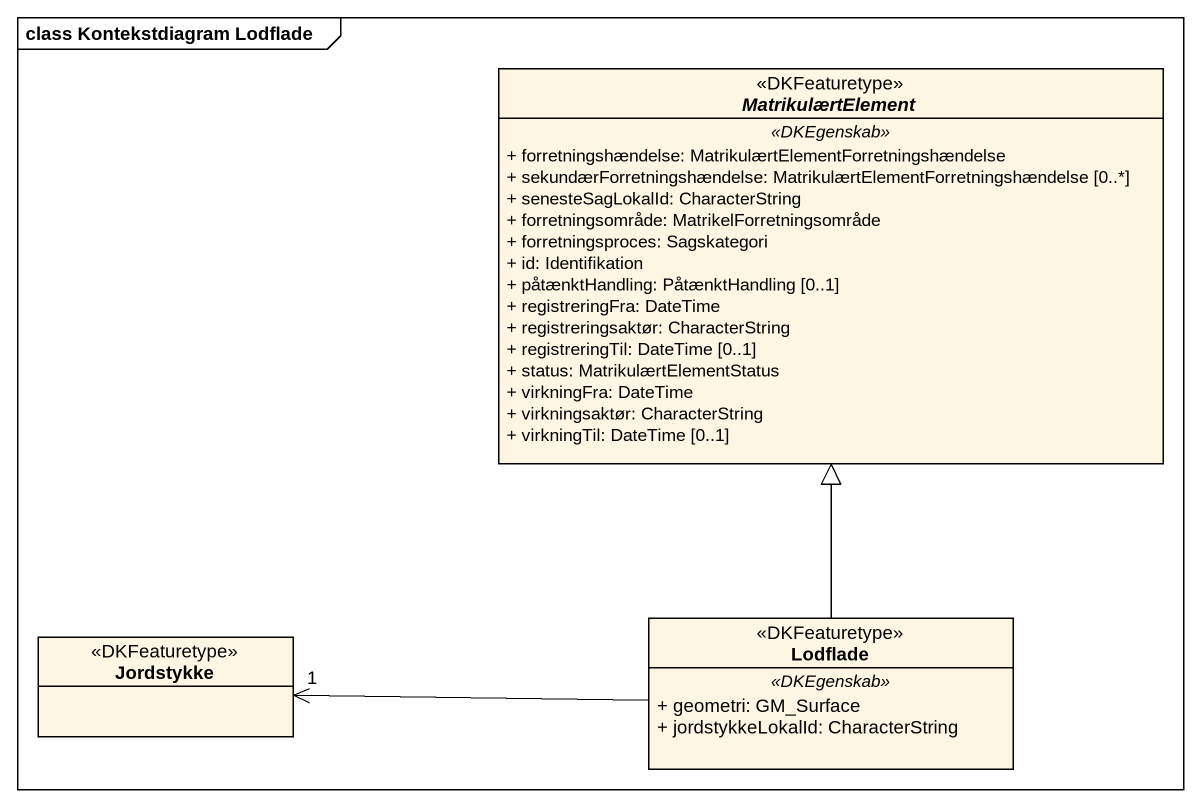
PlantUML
@startuml
mainframe class Kontekstdiagram Lodflade
hide circle
hide empty members
skinparam classAttributeIconSize 0
abstract class MatrikulærtElement <<DKFeaturetype>> {
  .. <<DKEgenskab>> ..
  + forretningshændelse: MatrikulærtElementForretningshændelse
  + sekundærForretningshændelse: MatrikulærtElementForretningshændelse [0..*]
  + senesteSagLokalId: CharacterString
  + forretningsområde: MatrikelForretningsområde
  + forretningsproces: Sagskategori
  + id: Identifikation
  + påtænktHandling: PåtænktHandling [0..1]
  + registreringFra: DateTime
  + registreringsaktør: CharacterString
  + registreringTil: DateTime [0..1]
  + status: MatrikulærtElementStatus
  + virkningFra: DateTime
  + virkningsaktør: CharacterString
  + virkningTil: DateTime [0..1]
}
class Jordstykke <<DKFeaturetype>>
class Lodflade <<DKFeaturetype>> {
  .. <<DKEgenskab>> ..
  + geometri: GM_Surface
  + jordstykkeLokalId: CharacterString
}
Lodflade -up-|> MatrikulærtElement
Lodflade -left-> "1" Jordstykke
@enduml
